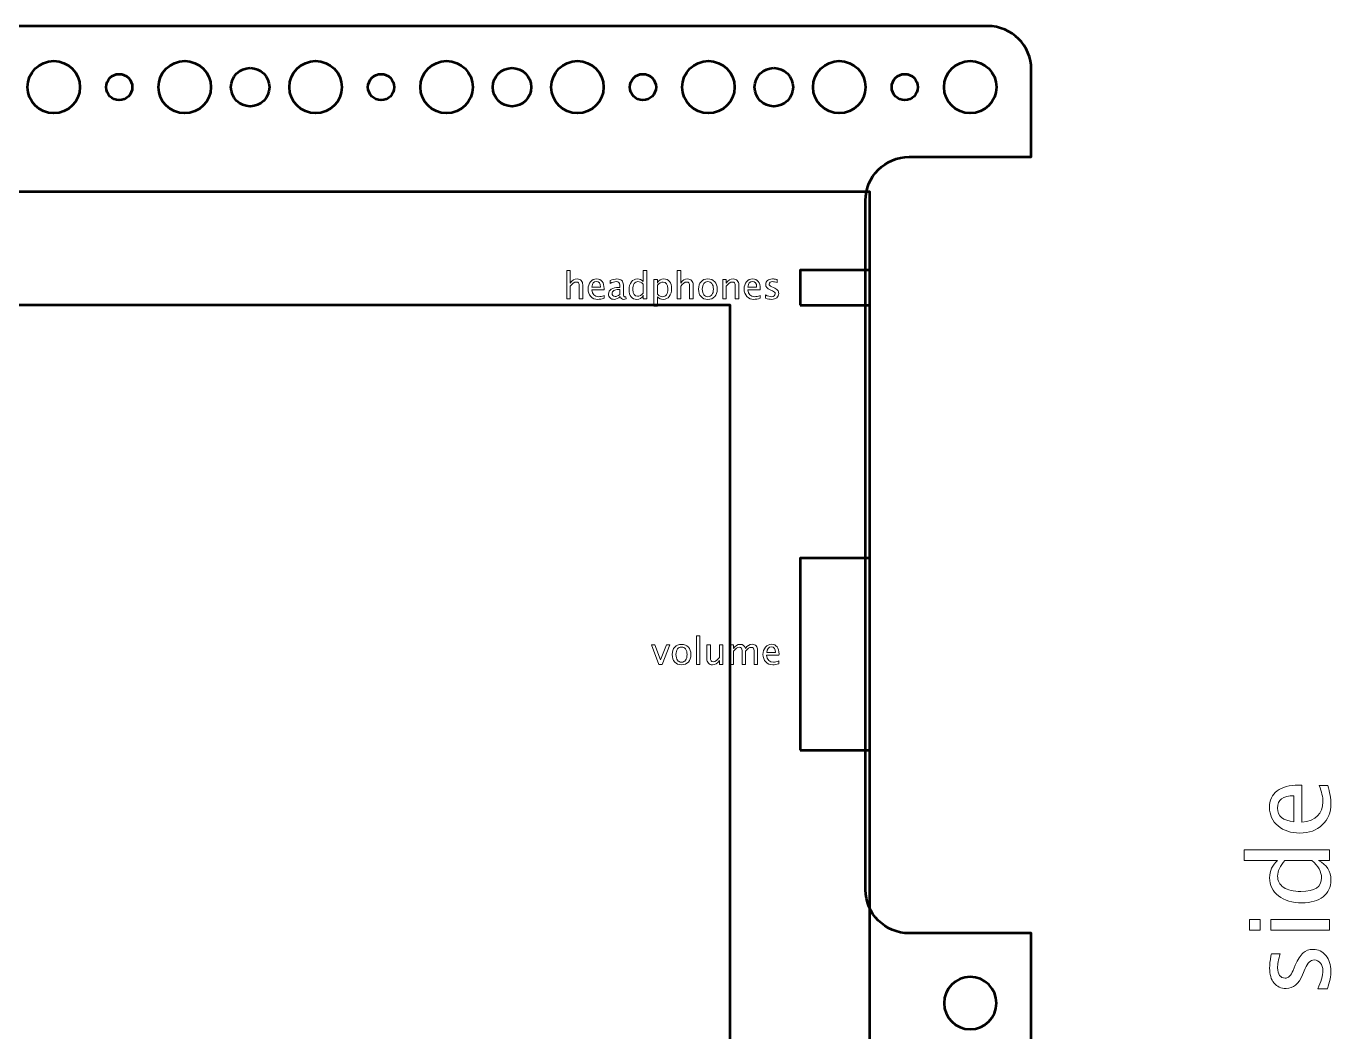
# Model space of a CAD drawing. Header units: centimetres. Extents: x -69 to 69, y -115 to 104.
# Drawn here: x 4.93 to 19.88, y -74.58 to -63.05 of the extents above; entities that cross this region are included whole.
import ezdxf

# ---------------------------------------------------------------- set-up
doc = ezdxf.new("R2010")
doc.units = ezdxf.units.CM
doc.header["$MEASUREMENT"] = 0
doc.layers.add('Layer 1', color=7, linetype='Continuous')

msp = doc.modelspace()

# ---------------------------------------------------------------- linework, layer by layer
at = {"layer": 'Layer 1', "color": 30, "lineweight": 53}
for points in [[(-14.6, -85.05), (14.6, -85.05), (14.6, -64.95), (-14.6, -64.95), (-14.6, -85.05)], [(13.8, -66.25), (14.6, -66.25), (14.6, -65.85), (13.8, -65.85), (13.8, -66.25)], [(13.8, -71.35), (14.6, -71.35), (14.6, -69.15), (13.8, -69.15), (13.8, -71.35)]]:
    msp.add_lwpolyline(points, close=True, dxfattribs=at)
at = {"layer": 'Layer 1', "lineweight": 53}
for centre, major_axis in [((5.25001, -63.75001), (0, 0.30001)), ((6.75001, -63.75001), (0, 0.30001)), ((7.5, -63.75), (0, 0.22)), ((8.25001, -63.75001), (0, 0.30001)), ((9.75001, -63.75001), (0, 0.30001)), ((10.5, -63.75), (0, 0.22)), ((11.25001, -63.75001), (0, 0.30001)), ((12.75001, -63.75001), (0, 0.30001)), ((13.5, -63.75), (0, 0.22)), ((14.25001, -63.75001), (0, 0.30001)), ((15.75001, -63.75001), (0, 0.30001)), ((6, -63.75), (0, 0.15)), ((9, -63.75), (0, 0.15)), ((12, -63.75), (0, 0.15)), ((15, -63.75), (0, 0.15))]:
    msp.add_ellipse(centre, major_axis=major_axis, ratio=1, dxfattribs=at)
for points, knots in [([(-16.45, -86.45), (-16.45, -86.45), (-16.45, -74.95), (-16.45, -74.95), (-16.45, -74.95), (-16.45, -74.95), (-15.05, -74.95), (-15.05, -74.95), (-15.05, -74.95), (-14.77386, -74.95), (-14.55, -74.72614), (-14.55, -74.45), (-14.55, -74.45), (-14.55, -74.45), (-14.55, -68.05), (-14.55, -68.05), (-14.55, -68.05), (-14.55, -67.77386), (-14.77386, -67.55), (-15.05, -67.55), (-15.05, -67.55), (-15.05, -67.55), (-16.45, -67.55), (-16.45, -67.55), (-16.45, -67.55), (-16.45, -67.55), (-16.45, -63.55), (-16.45, -63.55), (-16.45, -63.55), (-16.45, -63.27386), (-16.22614, -63.05), (-15.95, -63.05), (-15.95, -63.05), (-15.95, -63.05), (15.95, -63.05), (15.95, -63.05), (15.95, -63.05), (16.22614, -63.05), (16.45, -63.27386), (16.45, -63.55), (16.45, -63.55), (16.45, -63.55), (16.45, -64.55), (16.45, -64.55), (16.45, -64.55), (16.45, -64.55), (15.05, -64.55), (15.05, -64.55), (15.05, -64.55), (14.77386, -64.55), (14.55, -64.77386), (14.55, -65.05), (14.55, -65.05), (14.55, -65.05), (14.55, -72.95), (14.55, -72.95), (14.55, -72.95), (14.55, -73.22614), (14.77386, -73.45), (15.05, -73.45), (15.05, -73.45), (15.05, -73.45), (16.45, -73.45), (16.45, -73.45), (16.45, -73.45), (16.45, -73.45), (16.45, -76.55), (16.45, -76.55), (16.45, -76.55), (16.45, -76.55), (15.05, -76.55), (15.05, -76.55), (15.05, -76.55), (14.77386, -76.55), (14.55, -76.77386), (14.55, -77.05), (14.55, -77.05), (14.55, -77.05), (14.55, -80.45), (14.55, -80.45), (14.55, -80.45), (14.55, -80.72614), (14.77386, -80.95), (15.05, -80.95), (15.05, -80.95), (15.05, -80.95), (16.45, -80.95), (16.45, -80.95), (16.45, -80.95), (16.45, -80.95), (16.45, -86.45), (16.45, -86.45), (16.45, -86.45), (16.45, -86.72614), (16.22614, -86.95), (15.95, -86.95), (15.95, -86.95), (15.95, -86.95), (-15.95, -86.95), (-15.95, -86.95), (-15.95, -86.95), (-16.22614, -86.95), (-16.45, -86.72614), (-16.45, -86.45)], [0, 0, 0, 0, 0.03703704, 0.03703704, 0.03703704, 0.03703704, 0.07407407, 0.07407407, 0.07407407, 0.07407407, 0.11111111, 0.11111111, 0.11111111, 0.11111111, 0.14814815, 0.14814815, 0.14814815, 0.14814815, 0.18518519, 0.18518519, 0.18518519, 0.18518519, 0.22222222, 0.22222222, 0.22222222, 0.22222222, 0.25925926, 0.25925926, 0.25925926, 0.25925926, 0.2962963, 0.2962963, 0.2962963, 0.2962963, 0.33333333, 0.33333333, 0.33333333, 0.33333333, 0.37037037, 0.37037037, 0.37037037, 0.37037037, 0.40740741, 0.40740741, 0.40740741, 0.40740741, 0.44444444, 0.44444444, 0.44444444, 0.44444444, 0.48148148, 0.48148148, 0.48148148, 0.48148148, 0.51851852, 0.51851852, 0.51851852, 0.51851852, 0.55555556, 0.55555556, 0.55555556, 0.55555556, 0.59259259, 0.59259259, 0.59259259, 0.59259259, 0.62962963, 0.62962963, 0.62962963, 0.62962963, 0.66666667, 0.66666667, 0.66666667, 0.66666667, 0.7037037, 0.7037037, 0.7037037, 0.7037037, 0.74074074, 0.74074074, 0.74074074, 0.74074074, 0.77777778, 0.77777778, 0.77777778, 0.77777778, 0.81481481, 0.81481481, 0.81481481, 0.81481481, 0.85185185, 0.85185185, 0.85185185, 0.85185185, 0.88888889, 0.88888889, 0.88888889, 0.88888889, 0.92592593, 0.92592593, 0.92592593, 0.92592593, 1, 1, 1, 1]), ([(-13, -66.25), (-13, -66.25), (13, -66.25), (13, -66.25), (13, -66.25), (13, -66.25), (13, -83.75), (13, -83.75), (13, -83.75), (13, -83.75), (-13, -83.75), (-13, -83.75), (-13, -83.75), (-13, -83.75), (-13, -66.25), (-13, -66.25)], [0, 0, 0, 0, 0.2, 0.2, 0.2, 0.2, 0.4, 0.4, 0.4, 0.4, 0.6, 0.6, 0.6, 0.6, 1, 1, 1, 1]), ([(15.45, -74.25), (15.45, -74.08431), (15.58431, -73.95), (15.75, -73.95), (15.75, -73.95), (15.91569, -73.95), (16.05, -74.08431), (16.05, -74.25), (16.05, -74.25), (16.05, -74.41569), (15.91569, -74.55), (15.75, -74.55), (15.75, -74.55), (15.58431, -74.55), (15.45, -74.41569), (15.45, -74.25)], [0, 0, 0, 0, 0.2, 0.2, 0.2, 0.2, 0.4, 0.4, 0.4, 0.4, 0.6, 0.6, 0.6, 0.6, 1, 1, 1, 1])]:
    msp.add_open_spline(points, degree=3, knots=knots, dxfattribs=at)
at = {"layer": 'Layer 1', "color": 30, "lineweight": 9}
for points, knots in [([(11.12671, -66.17806), (11.12671, -66.17806), (11.12671, -65.85167), (11.12671, -65.85167), (11.12671, -65.85167), (11.12671, -65.85167), (11.16735, -65.85167), (11.16735, -65.85167), (11.16735, -65.85167), (11.16735, -65.85167), (11.16735, -65.9961), (11.16735, -65.9961), (11.16735, -65.9961), (11.18887, -65.9647), (11.21526, -65.94904), (11.24644, -65.94904), (11.24644, -65.94904), (11.26606, -65.94904), (11.28165, -65.95518), (11.29315, -65.96752), (11.29315, -65.96752), (11.30465, -65.9798), (11.31043, -65.99638), (11.31043, -66.01712), (11.31043, -66.01712), (11.31043, -66.01712), (11.31043, -66.17806), (11.31043, -66.17806), (11.31043, -66.17806), (11.31043, -66.17806), (11.2698, -66.17806), (11.2698, -66.17806), (11.2698, -66.17806), (11.2698, -66.17806), (11.2698, -66.03039), (11.2698, -66.03039), (11.2698, -66.03039), (11.2698, -66.01374), (11.26733, -66.00188), (11.26246, -65.99483), (11.26246, -65.99483), (11.25752, -65.9877), (11.2494, -65.98417), (11.23805, -65.98417), (11.23805, -65.98417), (11.21307, -65.98417), (11.1895, -66.00047), (11.16735, -66.03307), (11.16735, -66.03307), (11.16735, -66.03307), (11.16735, -66.17806), (11.16735, -66.17806), (11.16735, -66.17806), (11.16735, -66.17806), (11.12671, -66.17806), (11.12671, -66.17806)], [0, 0, 0, 0, 0.06666667, 0.06666667, 0.06666667, 0.06666667, 0.13333333, 0.13333333, 0.13333333, 0.13333333, 0.2, 0.2, 0.2, 0.2, 0.26666667, 0.26666667, 0.26666667, 0.26666667, 0.33333333, 0.33333333, 0.33333333, 0.33333333, 0.4, 0.4, 0.4, 0.4, 0.46666667, 0.46666667, 0.46666667, 0.46666667, 0.53333333, 0.53333333, 0.53333333, 0.53333333, 0.6, 0.6, 0.6, 0.6, 0.66666667, 0.66666667, 0.66666667, 0.66666667, 0.73333333, 0.73333333, 0.73333333, 0.73333333, 0.8, 0.8, 0.8, 0.8, 0.86666667, 0.86666667, 0.86666667, 0.86666667, 1, 1, 1, 1]), ([(12.00344, -66.17806), (12.00344, -66.17806), (12.00344, -66.13594), (12.00344, -66.13594), (12.00344, -66.13594), (11.98685, -66.16741), (11.96188, -66.18314), (11.92851, -66.18314), (11.92851, -66.18314), (11.90141, -66.18314), (11.88011, -66.17333), (11.86458, -66.15365), (11.86458, -66.15365), (11.84906, -66.13396), (11.8413, -66.10708), (11.8413, -66.073), (11.8413, -66.073), (11.8413, -66.03575), (11.85012, -66.00576), (11.86769, -65.98305), (11.86769, -65.98305), (11.88533, -65.9604), (11.90847, -65.94904), (11.93718, -65.94904), (11.93718, -65.94904), (11.96378, -65.94904), (11.98594, -65.9592), (12.00344, -65.97959), (12.00344, -65.97959), (12.00344, -65.97959), (12.00344, -65.85167), (12.00344, -65.85167), (12.00344, -65.85167), (12.00344, -65.85167), (12.04407, -65.85167), (12.04407, -65.85167), (12.04407, -65.85167), (12.04407, -65.85167), (12.04407, -66.17806), (12.04407, -66.17806), (12.04407, -66.17806), (12.04407, -66.17806), (12.00344, -66.17806), (12.00344, -66.17806)], [0, 0, 0, 0, 0.08333333, 0.08333333, 0.08333333, 0.08333333, 0.16666667, 0.16666667, 0.16666667, 0.16666667, 0.25, 0.25, 0.25, 0.25, 0.33333333, 0.33333333, 0.33333333, 0.33333333, 0.41666667, 0.41666667, 0.41666667, 0.41666667, 0.5, 0.5, 0.5, 0.5, 0.58333333, 0.58333333, 0.58333333, 0.58333333, 0.66666667, 0.66666667, 0.66666667, 0.66666667, 0.75, 0.75, 0.75, 0.75, 0.83333333, 0.83333333, 0.83333333, 0.83333333, 1, 1, 1, 1]), ([(12.39192, -66.17806), (12.39192, -66.17806), (12.39192, -65.85167), (12.39192, -65.85167), (12.39192, -65.85167), (12.39192, -65.85167), (12.43256, -65.85167), (12.43256, -65.85167), (12.43256, -65.85167), (12.43256, -65.85167), (12.43256, -65.9961), (12.43256, -65.9961), (12.43256, -65.9961), (12.45408, -65.9647), (12.48047, -65.94904), (12.51165, -65.94904), (12.51165, -65.94904), (12.53127, -65.94904), (12.54686, -65.95518), (12.55836, -65.96752), (12.55836, -65.96752), (12.56986, -65.9798), (12.57564, -65.99638), (12.57564, -66.01712), (12.57564, -66.01712), (12.57564, -66.01712), (12.57564, -66.17806), (12.57564, -66.17806), (12.57564, -66.17806), (12.57564, -66.17806), (12.53501, -66.17806), (12.53501, -66.17806), (12.53501, -66.17806), (12.53501, -66.17806), (12.53501, -66.03039), (12.53501, -66.03039), (12.53501, -66.03039), (12.53501, -66.01374), (12.53254, -66.00188), (12.52767, -65.99483), (12.52767, -65.99483), (12.52273, -65.9877), (12.51461, -65.98417), (12.50326, -65.98417), (12.50326, -65.98417), (12.47828, -65.98417), (12.45471, -66.00047), (12.43256, -66.03307), (12.43256, -66.03307), (12.43256, -66.03307), (12.43256, -66.17806), (12.43256, -66.17806), (12.43256, -66.17806), (12.43256, -66.17806), (12.39192, -66.17806), (12.39192, -66.17806)], [0, 0, 0, 0, 0.06666667, 0.06666667, 0.06666667, 0.06666667, 0.13333333, 0.13333333, 0.13333333, 0.13333333, 0.2, 0.2, 0.2, 0.2, 0.26666667, 0.26666667, 0.26666667, 0.26666667, 0.33333333, 0.33333333, 0.33333333, 0.33333333, 0.4, 0.4, 0.4, 0.4, 0.46666667, 0.46666667, 0.46666667, 0.46666667, 0.53333333, 0.53333333, 0.53333333, 0.53333333, 0.6, 0.6, 0.6, 0.6, 0.66666667, 0.66666667, 0.66666667, 0.66666667, 0.73333333, 0.73333333, 0.73333333, 0.73333333, 0.8, 0.8, 0.8, 0.8, 0.86666667, 0.86666667, 0.86666667, 0.86666667, 1, 1, 1, 1]), ([(11.55414, -66.17086), (11.52683, -66.17905), (11.50348, -66.18314), (11.484, -66.18314), (11.484, -66.18314), (11.45077, -66.18314), (11.42375, -66.17213), (11.40294, -66.15019), (11.40294, -66.15019), (11.38212, -66.12825), (11.37168, -66.09981), (11.37168, -66.06482), (11.37168, -66.06482), (11.37168, -66.03088), (11.38085, -66.00301), (11.39927, -65.98121), (11.39927, -65.98121), (11.41768, -65.95948), (11.44125, -65.94862), (11.46996, -65.94862), (11.46996, -65.94862), (11.49713, -65.94862), (11.51815, -65.95828), (11.53297, -65.97761), (11.53297, -65.97761), (11.54779, -65.99695), (11.55519, -66.02432), (11.55519, -66.05981), (11.55519, -66.05981), (11.55519, -66.05981), (11.55498, -66.07223), (11.55498, -66.07223), (11.55498, -66.07223), (11.55498, -66.07223), (11.41317, -66.07223), (11.41317, -66.07223), (11.41317, -66.07223), (11.41909, -66.12585), (11.44527, -66.15266), (11.49162, -66.15266), (11.49162, -66.15266), (11.50863, -66.15266), (11.52944, -66.14786), (11.55414, -66.13827), (11.55414, -66.13827), (11.55414, -66.13827), (11.55414, -66.17086), (11.55414, -66.17086)], [0, 0, 0, 0, 0.07692308, 0.07692308, 0.07692308, 0.07692308, 0.15384615, 0.15384615, 0.15384615, 0.15384615, 0.23076923, 0.23076923, 0.23076923, 0.23076923, 0.30769231, 0.30769231, 0.30769231, 0.30769231, 0.38461538, 0.38461538, 0.38461538, 0.38461538, 0.46153846, 0.46153846, 0.46153846, 0.46153846, 0.53846154, 0.53846154, 0.53846154, 0.53846154, 0.61538462, 0.61538462, 0.61538462, 0.61538462, 0.69230769, 0.69230769, 0.69230769, 0.69230769, 0.76923077, 0.76923077, 0.76923077, 0.76923077, 0.84615385, 0.84615385, 0.84615385, 0.84615385, 1, 1, 1, 1]), ([(11.41528, -66.04175), (11.41528, -66.04175), (11.51434, -66.04175), (11.51434, -66.04175), (11.51434, -66.04175), (11.51434, -65.99998), (11.49875, -65.97909), (11.46763, -65.97909), (11.46763, -65.97909), (11.43631, -65.97909), (11.41888, -65.99998), (11.41528, -66.04175)], [0, 0, 0, 0, 0.25, 0.25, 0.25, 0.25, 0.5, 0.5, 0.5, 0.5, 1, 1, 1, 1]), ([(11.74097, -66.14949), (11.71656, -66.17192), (11.69306, -66.18314), (11.67048, -66.18314), (11.67048, -66.18314), (11.65193, -66.18314), (11.63648, -66.17735), (11.62427, -66.16571), (11.62427, -66.16571), (11.61199, -66.15407), (11.60586, -66.1394), (11.60586, -66.12169), (11.60586, -66.12169), (11.60586, -66.0972), (11.61616, -66.07837), (11.63676, -66.06524), (11.63676, -66.06524), (11.65736, -66.05212), (11.68692, -66.04556), (11.72545, -66.04556), (11.72545, -66.04556), (11.72545, -66.04556), (11.73497, -66.04556), (11.73497, -66.04556), (11.73497, -66.04556), (11.73497, -66.04556), (11.73497, -66.01854), (11.73497, -66.01854), (11.73497, -66.01854), (11.73497, -65.9925), (11.72143, -65.97952), (11.69426, -65.97952), (11.69426, -65.97952), (11.67324, -65.97952), (11.65024, -65.98615), (11.62533, -65.99941), (11.62533, -65.99941), (11.62533, -65.99941), (11.62533, -65.96597), (11.62533, -65.96597), (11.62533, -65.96597), (11.65271, -65.95468), (11.67853, -65.94904), (11.70273, -65.94904), (11.70273, -65.94904), (11.72763, -65.94904), (11.74605, -65.95468), (11.75783, -65.96604), (11.75783, -65.96604), (11.76969, -65.9774), (11.77561, -65.9949), (11.77561, -66.01854), (11.77561, -66.01854), (11.77561, -66.01854), (11.77561, -66.11992), (11.77561, -66.11992), (11.77561, -66.11992), (11.77561, -66.14314), (11.78274, -66.15478), (11.79706, -66.15478), (11.79706, -66.15478), (11.79882, -66.15478), (11.80143, -66.15449), (11.80489, -66.15393), (11.80489, -66.15393), (11.80489, -66.15393), (11.80778, -66.17651), (11.80778, -66.17651), (11.80778, -66.17651), (11.79854, -66.18095), (11.78838, -66.18314), (11.77723, -66.18314), (11.77723, -66.18314), (11.75826, -66.18314), (11.74619, -66.17192), (11.74097, -66.14949)], [0, 0, 0, 0, 0.05, 0.05, 0.05, 0.05, 0.1, 0.1, 0.1, 0.1, 0.15, 0.15, 0.15, 0.15, 0.2, 0.2, 0.2, 0.2, 0.25, 0.25, 0.25, 0.25, 0.3, 0.3, 0.3, 0.3, 0.35, 0.35, 0.35, 0.35, 0.4, 0.4, 0.4, 0.4, 0.45, 0.45, 0.45, 0.45, 0.5, 0.5, 0.5, 0.5, 0.55, 0.55, 0.55, 0.55, 0.6, 0.6, 0.6, 0.6, 0.65, 0.65, 0.65, 0.65, 0.7, 0.7, 0.7, 0.7, 0.75, 0.75, 0.75, 0.75, 0.8, 0.8, 0.8, 0.8, 0.85, 0.85, 0.85, 0.85, 0.9, 0.9, 0.9, 0.9, 1, 1, 1, 1]), ([(11.73497, -66.12733), (11.73497, -66.12733), (11.73497, -66.06969), (11.73497, -66.06969), (11.73497, -66.06969), (11.73497, -66.06969), (11.72192, -66.06926), (11.72192, -66.06926), (11.72192, -66.06926), (11.69934, -66.06926), (11.68114, -66.07343), (11.66724, -66.08175), (11.66724, -66.08175), (11.65341, -66.09015), (11.6465, -66.10123), (11.6465, -66.11505), (11.6465, -66.11505), (11.6465, -66.12472), (11.64995, -66.1329), (11.6568, -66.13961), (11.6568, -66.13961), (11.66371, -66.14631), (11.67211, -66.1497), (11.68206, -66.1497), (11.68206, -66.1497), (11.69899, -66.1497), (11.71663, -66.14222), (11.73497, -66.12733)], [0, 0, 0, 0, 0.125, 0.125, 0.125, 0.125, 0.25, 0.25, 0.25, 0.25, 0.375, 0.375, 0.375, 0.375, 0.5, 0.5, 0.5, 0.5, 0.625, 0.625, 0.625, 0.625, 0.75, 0.75, 0.75, 0.75, 1, 1, 1, 1]), ([(12.00344, -66.00739), (11.98234, -65.98883), (11.96237, -65.97952), (11.94346, -65.97952), (11.94346, -65.97952), (11.92484, -65.97952), (11.91044, -65.98728), (11.90021, -66.00287), (11.90021, -66.00287), (11.88998, -66.01839), (11.8849, -66.04041), (11.8849, -66.06891), (11.8849, -66.06891), (11.8849, -66.12133), (11.90226, -66.14758), (11.93704, -66.14758), (11.93704, -66.14758), (11.95962, -66.14758), (11.98177, -66.13523), (12.00344, -66.11061), (12.00344, -66.11061), (12.00344, -66.11061), (12.00344, -66.00739), (12.00344, -66.00739)], [0, 0, 0, 0, 0.14285714, 0.14285714, 0.14285714, 0.14285714, 0.28571429, 0.28571429, 0.28571429, 0.28571429, 0.42857143, 0.42857143, 0.42857143, 0.42857143, 0.57142857, 0.57142857, 0.57142857, 0.57142857, 0.71428571, 0.71428571, 0.71428571, 0.71428571, 1, 1, 1, 1]), ([(12.1255, -66.25976), (12.1255, -66.25976), (12.1255, -65.9537), (12.1255, -65.9537), (12.1255, -65.9537), (12.1255, -65.9537), (12.16614, -65.9537), (12.16614, -65.9537), (12.16614, -65.9537), (12.16614, -65.9537), (12.16614, -65.9961), (12.16614, -65.9961), (12.16614, -65.9961), (12.18279, -65.9647), (12.20784, -65.94904), (12.24121, -65.94904), (12.24121, -65.94904), (12.26823, -65.94904), (12.28947, -65.95885), (12.30499, -65.97853), (12.30499, -65.97853), (12.32051, -65.99822), (12.32827, -66.0251), (12.32827, -66.05917), (12.32827, -66.05917), (12.32827, -66.09629), (12.31946, -66.12627), (12.30189, -66.14899), (12.30189, -66.14899), (12.28432, -66.17178), (12.26118, -66.18314), (12.23253, -66.18314), (12.23253, -66.18314), (12.20593, -66.18314), (12.18378, -66.17298), (12.16614, -66.15259), (12.16614, -66.15259), (12.16614, -66.15259), (12.16614, -66.25976), (12.16614, -66.25976), (12.16614, -66.25976), (12.16614, -66.25976), (12.1255, -66.25976), (12.1255, -66.25976)], [0, 0, 0, 0, 0.08333333, 0.08333333, 0.08333333, 0.08333333, 0.16666667, 0.16666667, 0.16666667, 0.16666667, 0.25, 0.25, 0.25, 0.25, 0.33333333, 0.33333333, 0.33333333, 0.33333333, 0.41666667, 0.41666667, 0.41666667, 0.41666667, 0.5, 0.5, 0.5, 0.5, 0.58333333, 0.58333333, 0.58333333, 0.58333333, 0.66666667, 0.66666667, 0.66666667, 0.66666667, 0.75, 0.75, 0.75, 0.75, 0.83333333, 0.83333333, 0.83333333, 0.83333333, 1, 1, 1, 1]), ([(12.16614, -66.12458), (12.18709, -66.14328), (12.20706, -66.15266), (12.22604, -66.15266), (12.22604, -66.15266), (12.24474, -66.15266), (12.2592, -66.14483), (12.26936, -66.12924), (12.26936, -66.12924), (12.27959, -66.11364), (12.28467, -66.0917), (12.28467, -66.06334), (12.28467, -66.06334), (12.28467, -66.01084), (12.26732, -65.9846), (12.2326, -65.9846), (12.2326, -65.9846), (12.20988, -65.9846), (12.18773, -65.99687), (12.16614, -66.0215), (12.16614, -66.0215), (12.16614, -66.0215), (12.16614, -66.12458), (12.16614, -66.12458)], [0, 0, 0, 0, 0.14285714, 0.14285714, 0.14285714, 0.14285714, 0.28571429, 0.28571429, 0.28571429, 0.28571429, 0.42857143, 0.42857143, 0.42857143, 0.42857143, 0.57142857, 0.57142857, 0.57142857, 0.57142857, 0.71428571, 0.71428571, 0.71428571, 0.71428571, 1, 1, 1, 1]), ([(12.74399, -66.18314), (12.71104, -66.18314), (12.68494, -66.17263), (12.66575, -66.1516), (12.66575, -66.1516), (12.64649, -66.13058), (12.63689, -66.102), (12.63689, -66.06595), (12.63689, -66.06595), (12.63689, -66.02997), (12.64649, -66.00146), (12.66575, -65.98051), (12.66575, -65.98051), (12.68494, -65.95955), (12.71104, -65.94904), (12.74399, -65.94904), (12.74399, -65.94904), (12.77694, -65.94904), (12.80305, -65.95955), (12.82224, -65.98051), (12.82224, -65.98051), (12.8415, -66.00146), (12.85109, -66.02997), (12.85109, -66.06595), (12.85109, -66.06595), (12.85109, -66.102), (12.8415, -66.13058), (12.82224, -66.1516), (12.82224, -66.1516), (12.80305, -66.17263), (12.77694, -66.18314), (12.74399, -66.18314)], [0, 0, 0, 0, 0.11111111, 0.11111111, 0.11111111, 0.11111111, 0.22222222, 0.22222222, 0.22222222, 0.22222222, 0.33333333, 0.33333333, 0.33333333, 0.33333333, 0.44444444, 0.44444444, 0.44444444, 0.44444444, 0.55555556, 0.55555556, 0.55555556, 0.55555556, 0.66666667, 0.66666667, 0.66666667, 0.66666667, 0.77777778, 0.77777778, 0.77777778, 0.77777778, 1, 1, 1, 1]), ([(12.74392, -66.15266), (12.76403, -66.15266), (12.77969, -66.14511), (12.79084, -66.12994), (12.79084, -66.12994), (12.80192, -66.11484), (12.80749, -66.09346), (12.80749, -66.06595), (12.80749, -66.06595), (12.80749, -66.0385), (12.80192, -66.01719), (12.79084, -66.0021), (12.79084, -66.0021), (12.77969, -65.98707), (12.76403, -65.97952), (12.74392, -65.97952), (12.74392, -65.97952), (12.72374, -65.97952), (12.70808, -65.98707), (12.69707, -66.0021), (12.69707, -66.0021), (12.686, -66.01719), (12.68049, -66.0385), (12.68049, -66.06595), (12.68049, -66.06595), (12.68049, -66.09346), (12.686, -66.11484), (12.69707, -66.12994), (12.69707, -66.12994), (12.70808, -66.14511), (12.72374, -66.15266), (12.74392, -66.15266)], [0, 0, 0, 0, 0.11111111, 0.11111111, 0.11111111, 0.11111111, 0.22222222, 0.22222222, 0.22222222, 0.22222222, 0.33333333, 0.33333333, 0.33333333, 0.33333333, 0.44444444, 0.44444444, 0.44444444, 0.44444444, 0.55555556, 0.55555556, 0.55555556, 0.55555556, 0.66666667, 0.66666667, 0.66666667, 0.66666667, 0.77777778, 0.77777778, 0.77777778, 0.77777778, 1, 1, 1, 1]), ([(12.91474, -66.17806), (12.91474, -66.17806), (12.91474, -65.9537), (12.91474, -65.9537), (12.91474, -65.9537), (12.91474, -65.9537), (12.95538, -65.9537), (12.95538, -65.9537), (12.95538, -65.9537), (12.95538, -65.9537), (12.95538, -65.9961), (12.95538, -65.9961), (12.95538, -65.9961), (12.9769, -65.9647), (13.00329, -65.94904), (13.03447, -65.94904), (13.03447, -65.94904), (13.05409, -65.94904), (13.06968, -65.95518), (13.08118, -65.96752), (13.08118, -65.96752), (13.09268, -65.9798), (13.09846, -65.99638), (13.09846, -66.01712), (13.09846, -66.01712), (13.09846, -66.01712), (13.09846, -66.17806), (13.09846, -66.17806), (13.09846, -66.17806), (13.09846, -66.17806), (13.05783, -66.17806), (13.05783, -66.17806), (13.05783, -66.17806), (13.05783, -66.17806), (13.05783, -66.03039), (13.05783, -66.03039), (13.05783, -66.03039), (13.05783, -66.01374), (13.05536, -66.00188), (13.05049, -65.99483), (13.05049, -65.99483), (13.04555, -65.9877), (13.03743, -65.98417), (13.02608, -65.98417), (13.02608, -65.98417), (13.0011, -65.98417), (12.97753, -66.00047), (12.95538, -66.03307), (12.95538, -66.03307), (12.95538, -66.03307), (12.95538, -66.17806), (12.95538, -66.17806), (12.95538, -66.17806), (12.95538, -66.17806), (12.91474, -66.17806), (12.91474, -66.17806)], [0, 0, 0, 0, 0.06666667, 0.06666667, 0.06666667, 0.06666667, 0.13333333, 0.13333333, 0.13333333, 0.13333333, 0.2, 0.2, 0.2, 0.2, 0.26666667, 0.26666667, 0.26666667, 0.26666667, 0.33333333, 0.33333333, 0.33333333, 0.33333333, 0.4, 0.4, 0.4, 0.4, 0.46666667, 0.46666667, 0.46666667, 0.46666667, 0.53333333, 0.53333333, 0.53333333, 0.53333333, 0.6, 0.6, 0.6, 0.6, 0.66666667, 0.66666667, 0.66666667, 0.66666667, 0.73333333, 0.73333333, 0.73333333, 0.73333333, 0.8, 0.8, 0.8, 0.8, 0.86666667, 0.86666667, 0.86666667, 0.86666667, 1, 1, 1, 1]), ([(13.34217, -66.17086), (13.31486, -66.17905), (13.29151, -66.18314), (13.27203, -66.18314), (13.27203, -66.18314), (13.2388, -66.18314), (13.21178, -66.17213), (13.19097, -66.15019), (13.19097, -66.15019), (13.17015, -66.12825), (13.15971, -66.09981), (13.15971, -66.06482), (13.15971, -66.06482), (13.15971, -66.03088), (13.16888, -66.00301), (13.1873, -65.98121), (13.1873, -65.98121), (13.20571, -65.95948), (13.22928, -65.94862), (13.25799, -65.94862), (13.25799, -65.94862), (13.28516, -65.94862), (13.30618, -65.95828), (13.321, -65.97761), (13.321, -65.97761), (13.33582, -65.99695), (13.34322, -66.02432), (13.34322, -66.05981), (13.34322, -66.05981), (13.34322, -66.05981), (13.34301, -66.07223), (13.34301, -66.07223), (13.34301, -66.07223), (13.34301, -66.07223), (13.2012, -66.07223), (13.2012, -66.07223), (13.2012, -66.07223), (13.20712, -66.12585), (13.2333, -66.15266), (13.27965, -66.15266), (13.27965, -66.15266), (13.29666, -66.15266), (13.31747, -66.14786), (13.34217, -66.13827), (13.34217, -66.13827), (13.34217, -66.13827), (13.34217, -66.17086), (13.34217, -66.17086)], [0, 0, 0, 0, 0.07692308, 0.07692308, 0.07692308, 0.07692308, 0.15384615, 0.15384615, 0.15384615, 0.15384615, 0.23076923, 0.23076923, 0.23076923, 0.23076923, 0.30769231, 0.30769231, 0.30769231, 0.30769231, 0.38461538, 0.38461538, 0.38461538, 0.38461538, 0.46153846, 0.46153846, 0.46153846, 0.46153846, 0.53846154, 0.53846154, 0.53846154, 0.53846154, 0.61538462, 0.61538462, 0.61538462, 0.61538462, 0.69230769, 0.69230769, 0.69230769, 0.69230769, 0.76923077, 0.76923077, 0.76923077, 0.76923077, 0.84615385, 0.84615385, 0.84615385, 0.84615385, 1, 1, 1, 1]), ([(13.20331, -66.04175), (13.20331, -66.04175), (13.30237, -66.04175), (13.30237, -66.04175), (13.30237, -66.04175), (13.30237, -65.99998), (13.28678, -65.97909), (13.25566, -65.97909), (13.25566, -65.97909), (13.22434, -65.97909), (13.20691, -65.99998), (13.20331, -66.04175)], [0, 0, 0, 0, 0.25, 0.25, 0.25, 0.25, 0.5, 0.5, 0.5, 0.5, 1, 1, 1, 1]), ([(13.40532, -66.17002), (13.40532, -66.17002), (13.40532, -66.13276), (13.40532, -66.13276), (13.40532, -66.13276), (13.43192, -66.14603), (13.45499, -66.15266), (13.47467, -66.15266), (13.47467, -66.15266), (13.48638, -66.15266), (13.49612, -66.14949), (13.50381, -66.14314), (13.50381, -66.14314), (13.5115, -66.13686), (13.51538, -66.12895), (13.51538, -66.11943), (13.51538, -66.11943), (13.51538, -66.10553), (13.50459, -66.09403), (13.483, -66.08493), (13.483, -66.08493), (13.483, -66.08493), (13.45922, -66.07484), (13.45922, -66.07484), (13.45922, -66.07484), (13.42415, -66.0603), (13.40659, -66.03928), (13.40659, -66.01197), (13.40659, -66.01197), (13.40659, -65.99243), (13.4135, -65.97705), (13.42733, -65.96583), (13.42733, -65.96583), (13.44116, -65.95461), (13.46014, -65.94904), (13.4842, -65.94904), (13.4842, -65.94904), (13.49669, -65.94904), (13.51221, -65.95073), (13.53062, -65.95419), (13.53062, -65.95419), (13.53062, -65.95419), (13.53909, -65.95581), (13.53909, -65.95581), (13.53909, -65.95581), (13.53909, -65.95581), (13.53909, -65.98968), (13.53909, -65.98968), (13.53909, -65.98968), (13.51644, -65.9829), (13.49838, -65.97952), (13.4849, -65.97952), (13.4849, -65.97952), (13.47305, -65.97952), (13.46367, -65.98213), (13.45654, -65.98728), (13.45654, -65.98728), (13.44948, -65.99243), (13.44596, -65.99934), (13.44596, -66.00802), (13.44596, -66.00802), (13.44596, -66.02023), (13.45583, -66.0306), (13.47566, -66.039), (13.47566, -66.039), (13.47566, -66.039), (13.4952, -66.04725), (13.4952, -66.04725), (13.4952, -66.04725), (13.51736, -66.05656), (13.53302, -66.06644), (13.54219, -66.07681), (13.54219, -66.07681), (13.55144, -66.08719), (13.55602, -66.10017), (13.55602, -66.11569), (13.55602, -66.11569), (13.55602, -66.13537), (13.54826, -66.15153), (13.53267, -66.16416), (13.53267, -66.16416), (13.51715, -66.17679), (13.49725, -66.18314), (13.47305, -66.18314), (13.47305, -66.18314), (13.45442, -66.18314), (13.43192, -66.17877), (13.40532, -66.17002)], [0, 0, 0, 0, 0.04347826, 0.04347826, 0.04347826, 0.04347826, 0.08695652, 0.08695652, 0.08695652, 0.08695652, 0.13043478, 0.13043478, 0.13043478, 0.13043478, 0.17391304, 0.17391304, 0.17391304, 0.17391304, 0.2173913, 0.2173913, 0.2173913, 0.2173913, 0.26086957, 0.26086957, 0.26086957, 0.26086957, 0.30434783, 0.30434783, 0.30434783, 0.30434783, 0.34782609, 0.34782609, 0.34782609, 0.34782609, 0.39130435, 0.39130435, 0.39130435, 0.39130435, 0.43478261, 0.43478261, 0.43478261, 0.43478261, 0.47826087, 0.47826087, 0.47826087, 0.47826087, 0.52173913, 0.52173913, 0.52173913, 0.52173913, 0.56521739, 0.56521739, 0.56521739, 0.56521739, 0.60869565, 0.60869565, 0.60869565, 0.60869565, 0.65217391, 0.65217391, 0.65217391, 0.65217391, 0.69565217, 0.69565217, 0.69565217, 0.69565217, 0.73913043, 0.73913043, 0.73913043, 0.73913043, 0.7826087, 0.7826087, 0.7826087, 0.7826087, 0.82608696, 0.82608696, 0.82608696, 0.82608696, 0.86956522, 0.86956522, 0.86956522, 0.86956522, 0.91304348, 0.91304348, 0.91304348, 0.91304348, 1, 1, 1, 1]), ([(12.61298, -70.36684), (12.61298, -70.36684), (12.61298, -70.04045), (12.61298, -70.04045), (12.61298, -70.04045), (12.61298, -70.04045), (12.65362, -70.04045), (12.65362, -70.04045), (12.65362, -70.04045), (12.65362, -70.04045), (12.65362, -70.36684), (12.65362, -70.36684), (12.65362, -70.36684), (12.65362, -70.36684), (12.61298, -70.36684), (12.61298, -70.36684)], [0, 0, 0, 0, 0.2, 0.2, 0.2, 0.2, 0.4, 0.4, 0.4, 0.4, 0.6, 0.6, 0.6, 0.6, 1, 1, 1, 1]), ([(12.18055, -70.36684), (12.18055, -70.36684), (12.09701, -70.14248), (12.09701, -70.14248), (12.09701, -70.14248), (12.09701, -70.14248), (12.13765, -70.14248), (12.13765, -70.14248), (12.13765, -70.14248), (12.13765, -70.14248), (12.20277, -70.31682), (12.20277, -70.31682), (12.20277, -70.31682), (12.20277, -70.31682), (12.2717, -70.14248), (12.2717, -70.14248), (12.2717, -70.14248), (12.2717, -70.14248), (12.30994, -70.14248), (12.30994, -70.14248), (12.30994, -70.14248), (12.30994, -70.14248), (12.22126, -70.36684), (12.22126, -70.36684), (12.22126, -70.36684), (12.22126, -70.36684), (12.18055, -70.36684), (12.18055, -70.36684)], [0, 0, 0, 0, 0.125, 0.125, 0.125, 0.125, 0.25, 0.25, 0.25, 0.25, 0.375, 0.375, 0.375, 0.375, 0.5, 0.5, 0.5, 0.5, 0.625, 0.625, 0.625, 0.625, 0.75, 0.75, 0.75, 0.75, 1, 1, 1, 1]), ([(12.44223, -70.37192), (12.40928, -70.37192), (12.38318, -70.36141), (12.36399, -70.34038), (12.36399, -70.34038), (12.34473, -70.31936), (12.33513, -70.29078), (12.33513, -70.25473), (12.33513, -70.25473), (12.33513, -70.21875), (12.34473, -70.19024), (12.36399, -70.16929), (12.36399, -70.16929), (12.38318, -70.14833), (12.40928, -70.13782), (12.44223, -70.13782), (12.44223, -70.13782), (12.47518, -70.13782), (12.50129, -70.14833), (12.52048, -70.16929), (12.52048, -70.16929), (12.53974, -70.19024), (12.54933, -70.21875), (12.54933, -70.25473), (12.54933, -70.25473), (12.54933, -70.29078), (12.53974, -70.31936), (12.52048, -70.34038), (12.52048, -70.34038), (12.50129, -70.36141), (12.47518, -70.37192), (12.44223, -70.37192)], [0, 0, 0, 0, 0.11111111, 0.11111111, 0.11111111, 0.11111111, 0.22222222, 0.22222222, 0.22222222, 0.22222222, 0.33333333, 0.33333333, 0.33333333, 0.33333333, 0.44444444, 0.44444444, 0.44444444, 0.44444444, 0.55555556, 0.55555556, 0.55555556, 0.55555556, 0.66666667, 0.66666667, 0.66666667, 0.66666667, 0.77777778, 0.77777778, 0.77777778, 0.77777778, 1, 1, 1, 1]), ([(12.44216, -70.34144), (12.46227, -70.34144), (12.47793, -70.33389), (12.48908, -70.31872), (12.48908, -70.31872), (12.50016, -70.30362), (12.50573, -70.28224), (12.50573, -70.25473), (12.50573, -70.25473), (12.50573, -70.22728), (12.50016, -70.20597), (12.48908, -70.19088), (12.48908, -70.19088), (12.47793, -70.17585), (12.46227, -70.1683), (12.44216, -70.1683), (12.44216, -70.1683), (12.42198, -70.1683), (12.40632, -70.17585), (12.39531, -70.19088), (12.39531, -70.19088), (12.38424, -70.20597), (12.37873, -70.22728), (12.37873, -70.25473), (12.37873, -70.25473), (12.37873, -70.28224), (12.38424, -70.30362), (12.39531, -70.31872), (12.39531, -70.31872), (12.40632, -70.33389), (12.42198, -70.34144), (12.44216, -70.34144)], [0, 0, 0, 0, 0.11111111, 0.11111111, 0.11111111, 0.11111111, 0.22222222, 0.22222222, 0.22222222, 0.22222222, 0.33333333, 0.33333333, 0.33333333, 0.33333333, 0.44444444, 0.44444444, 0.44444444, 0.44444444, 0.55555556, 0.55555556, 0.55555556, 0.55555556, 0.66666667, 0.66666667, 0.66666667, 0.66666667, 0.77777778, 0.77777778, 0.77777778, 0.77777778, 1, 1, 1, 1]), ([(12.87587, -70.36684), (12.87587, -70.36684), (12.87587, -70.32465), (12.87587, -70.32465), (12.87587, -70.32465), (12.8542, -70.35619), (12.82789, -70.37192), (12.79698, -70.37192), (12.79698, -70.37192), (12.77737, -70.37192), (12.76178, -70.36578), (12.75021, -70.35343), (12.75021, -70.35343), (12.73857, -70.34109), (12.73278, -70.32451), (12.73278, -70.30355), (12.73278, -70.30355), (12.73278, -70.30355), (12.73278, -70.14248), (12.73278, -70.14248), (12.73278, -70.14248), (12.73278, -70.14248), (12.77342, -70.14248), (12.77342, -70.14248), (12.77342, -70.14248), (12.77342, -70.14248), (12.77342, -70.29029), (12.77342, -70.29029), (12.77342, -70.29029), (12.77342, -70.30715), (12.77589, -70.31907), (12.78076, -70.32613), (12.78076, -70.32613), (12.7857, -70.33326), (12.79388, -70.33678), (12.80538, -70.33678), (12.80538, -70.33678), (12.83022, -70.33678), (12.85378, -70.32049), (12.87587, -70.28782), (12.87587, -70.28782), (12.87587, -70.28782), (12.87587, -70.14248), (12.87587, -70.14248), (12.87587, -70.14248), (12.87587, -70.14248), (12.9165, -70.14248), (12.9165, -70.14248), (12.9165, -70.14248), (12.9165, -70.14248), (12.9165, -70.36684), (12.9165, -70.36684), (12.9165, -70.36684), (12.9165, -70.36684), (12.87587, -70.36684), (12.87587, -70.36684)], [0, 0, 0, 0, 0.06666667, 0.06666667, 0.06666667, 0.06666667, 0.13333333, 0.13333333, 0.13333333, 0.13333333, 0.2, 0.2, 0.2, 0.2, 0.26666667, 0.26666667, 0.26666667, 0.26666667, 0.33333333, 0.33333333, 0.33333333, 0.33333333, 0.4, 0.4, 0.4, 0.4, 0.46666667, 0.46666667, 0.46666667, 0.46666667, 0.53333333, 0.53333333, 0.53333333, 0.53333333, 0.6, 0.6, 0.6, 0.6, 0.66666667, 0.66666667, 0.66666667, 0.66666667, 0.73333333, 0.73333333, 0.73333333, 0.73333333, 0.8, 0.8, 0.8, 0.8, 0.86666667, 0.86666667, 0.86666667, 0.86666667, 1, 1, 1, 1]), ([(12.99807, -70.36684), (12.99807, -70.36684), (12.99807, -70.14248), (12.99807, -70.14248), (12.99807, -70.14248), (12.99807, -70.14248), (13.03871, -70.14248), (13.03871, -70.14248), (13.03871, -70.14248), (13.03871, -70.14248), (13.03871, -70.18488), (13.03871, -70.18488), (13.03871, -70.18488), (13.05854, -70.15348), (13.08394, -70.13782), (13.11505, -70.13782), (13.11505, -70.13782), (13.14504, -70.13782), (13.16543, -70.15348), (13.17629, -70.18488), (13.17629, -70.18488), (13.19555, -70.1532), (13.22067, -70.1374), (13.2515, -70.1374), (13.2515, -70.1374), (13.27119, -70.1374), (13.2865, -70.14318), (13.29743, -70.15482), (13.29743, -70.15482), (13.30837, -70.16646), (13.31387, -70.18276), (13.31387, -70.20372), (13.31387, -70.20372), (13.31387, -70.20372), (13.31387, -70.36684), (13.31387, -70.36684), (13.31387, -70.36684), (13.31387, -70.36684), (13.27323, -70.36684), (13.27323, -70.36684), (13.27323, -70.36684), (13.27323, -70.36684), (13.27323, -70.21042), (13.27323, -70.21042), (13.27323, -70.21042), (13.27323, -70.18488), (13.26307, -70.17211), (13.24275, -70.17211), (13.24275, -70.17211), (13.22166, -70.17211), (13.1995, -70.187), (13.17629, -70.21684), (13.17629, -70.21684), (13.17629, -70.21684), (13.17629, -70.36684), (13.17629, -70.36684), (13.17629, -70.36684), (13.17629, -70.36684), (13.13565, -70.36684), (13.13565, -70.36684), (13.13565, -70.36684), (13.13565, -70.36684), (13.13565, -70.21028), (13.13565, -70.21028), (13.13565, -70.21028), (13.13565, -70.18453), (13.12535, -70.17168), (13.10468, -70.17168), (13.10468, -70.17168), (13.08415, -70.17168), (13.06213, -70.18664), (13.03871, -70.21663), (13.03871, -70.21663), (13.03871, -70.21663), (13.03871, -70.36684), (13.03871, -70.36684), (13.03871, -70.36684), (13.03871, -70.36684), (12.99807, -70.36684), (12.99807, -70.36684)], [0, 0, 0, 0, 0.04761905, 0.04761905, 0.04761905, 0.04761905, 0.0952381, 0.0952381, 0.0952381, 0.0952381, 0.14285714, 0.14285714, 0.14285714, 0.14285714, 0.19047619, 0.19047619, 0.19047619, 0.19047619, 0.23809524, 0.23809524, 0.23809524, 0.23809524, 0.28571429, 0.28571429, 0.28571429, 0.28571429, 0.33333333, 0.33333333, 0.33333333, 0.33333333, 0.38095238, 0.38095238, 0.38095238, 0.38095238, 0.42857143, 0.42857143, 0.42857143, 0.42857143, 0.47619048, 0.47619048, 0.47619048, 0.47619048, 0.52380952, 0.52380952, 0.52380952, 0.52380952, 0.57142857, 0.57142857, 0.57142857, 0.57142857, 0.61904762, 0.61904762, 0.61904762, 0.61904762, 0.66666667, 0.66666667, 0.66666667, 0.66666667, 0.71428571, 0.71428571, 0.71428571, 0.71428571, 0.76190476, 0.76190476, 0.76190476, 0.76190476, 0.80952381, 0.80952381, 0.80952381, 0.80952381, 0.85714286, 0.85714286, 0.85714286, 0.85714286, 0.9047619, 0.9047619, 0.9047619, 0.9047619, 1, 1, 1, 1]), ([(13.558, -70.35964), (13.53069, -70.36783), (13.50734, -70.37192), (13.48786, -70.37192), (13.48786, -70.37192), (13.45463, -70.37192), (13.42761, -70.36091), (13.4068, -70.33897), (13.4068, -70.33897), (13.38598, -70.31703), (13.37554, -70.28859), (13.37554, -70.2536), (13.37554, -70.2536), (13.37554, -70.21966), (13.38471, -70.19179), (13.40313, -70.16999), (13.40313, -70.16999), (13.42154, -70.14826), (13.44511, -70.1374), (13.47382, -70.1374), (13.47382, -70.1374), (13.50099, -70.1374), (13.52201, -70.14706), (13.53683, -70.16639), (13.53683, -70.16639), (13.55165, -70.18573), (13.55905, -70.2131), (13.55905, -70.24859), (13.55905, -70.24859), (13.55905, -70.24859), (13.55884, -70.26101), (13.55884, -70.26101), (13.55884, -70.26101), (13.55884, -70.26101), (13.41703, -70.26101), (13.41703, -70.26101), (13.41703, -70.26101), (13.42295, -70.31463), (13.44913, -70.34144), (13.49548, -70.34144), (13.49548, -70.34144), (13.51249, -70.34144), (13.5333, -70.33664), (13.558, -70.32705), (13.558, -70.32705), (13.558, -70.32705), (13.558, -70.35964), (13.558, -70.35964)], [0, 0, 0, 0, 0.07692308, 0.07692308, 0.07692308, 0.07692308, 0.15384615, 0.15384615, 0.15384615, 0.15384615, 0.23076923, 0.23076923, 0.23076923, 0.23076923, 0.30769231, 0.30769231, 0.30769231, 0.30769231, 0.38461538, 0.38461538, 0.38461538, 0.38461538, 0.46153846, 0.46153846, 0.46153846, 0.46153846, 0.53846154, 0.53846154, 0.53846154, 0.53846154, 0.61538462, 0.61538462, 0.61538462, 0.61538462, 0.69230769, 0.69230769, 0.69230769, 0.69230769, 0.76923077, 0.76923077, 0.76923077, 0.76923077, 0.84615385, 0.84615385, 0.84615385, 0.84615385, 1, 1, 1, 1]), ([(13.41914, -70.23053), (13.41914, -70.23053), (13.5182, -70.23053), (13.5182, -70.23053), (13.5182, -70.23053), (13.5182, -70.18876), (13.50261, -70.16787), (13.47149, -70.16787), (13.47149, -70.16787), (13.44017, -70.16787), (13.42274, -70.18876), (13.41914, -70.23053)], [0, 0, 0, 0, 0.25, 0.25, 0.25, 0.25, 0.5, 0.5, 0.5, 0.5, 1, 1, 1, 1])]:
    msp.add_open_spline(points, degree=3, knots=knots, dxfattribs=at)
at = {"layer": 'Layer 1', "color": 5, "lineweight": 9}
for points, knots in [([(19.84544, -71.75421), (19.86999, -71.83612), (19.88227, -71.90619), (19.88227, -71.96461), (19.88227, -71.96461), (19.88227, -72.0643), (19.84925, -72.14537), (19.78342, -72.20781), (19.78342, -72.20781), (19.71759, -72.27025), (19.63229, -72.30158), (19.5273, -72.30158), (19.5273, -72.30158), (19.42549, -72.30158), (19.34188, -72.27406), (19.27648, -72.21882), (19.27648, -72.21882), (19.21129, -72.16357), (19.17869, -72.09288), (19.17869, -72.00673), (19.17869, -72.00673), (19.17869, -71.92524), (19.20769, -71.86216), (19.26568, -71.81771), (19.26568, -71.81771), (19.32368, -71.77326), (19.40581, -71.75103), (19.51228, -71.75103), (19.51228, -71.75103), (19.51228, -71.75103), (19.54953, -71.75167), (19.54953, -71.75167), (19.54953, -71.75167), (19.54953, -71.75167), (19.54953, -72.17712), (19.54953, -72.17712), (19.54953, -72.17712), (19.7104, -72.15934), (19.79083, -72.08081), (19.79083, -71.94175), (19.79083, -71.94175), (19.79083, -71.89073), (19.77644, -71.82829), (19.74765, -71.75421), (19.74765, -71.75421), (19.74765, -71.75421), (19.84544, -71.75421), (19.84544, -71.75421)], [0, 0, 0, 0, 0.07692308, 0.07692308, 0.07692308, 0.07692308, 0.15384615, 0.15384615, 0.15384615, 0.15384615, 0.23076923, 0.23076923, 0.23076923, 0.23076923, 0.30769231, 0.30769231, 0.30769231, 0.30769231, 0.38461538, 0.38461538, 0.38461538, 0.38461538, 0.46153846, 0.46153846, 0.46153846, 0.46153846, 0.53846154, 0.53846154, 0.53846154, 0.53846154, 0.61538462, 0.61538462, 0.61538462, 0.61538462, 0.69230769, 0.69230769, 0.69230769, 0.69230769, 0.76923077, 0.76923077, 0.76923077, 0.76923077, 0.84615385, 0.84615385, 0.84615385, 0.84615385, 1, 1, 1, 1]), ([(19.45809, -72.17077), (19.45809, -72.17077), (19.45809, -71.87359), (19.45809, -71.87359), (19.45809, -71.87359), (19.33278, -71.87359), (19.27013, -71.92037), (19.27013, -72.01371), (19.27013, -72.01371), (19.27013, -72.10769), (19.33278, -72.15997), (19.45809, -72.17077)], [0, 0, 0, 0, 0.25, 0.25, 0.25, 0.25, 0.5, 0.5, 0.5, 0.5, 1, 1, 1, 1]), ([(19.86703, -72.61442), (19.86703, -72.61442), (19.74066, -72.61442), (19.74066, -72.61442), (19.74066, -72.61442), (19.83507, -72.66416), (19.88227, -72.73909), (19.88227, -72.83921), (19.88227, -72.83921), (19.88227, -72.92049), (19.85285, -72.98441), (19.79379, -73.03098), (19.79379, -73.03098), (19.73474, -73.07755), (19.65409, -73.10083), (19.55186, -73.10083), (19.55186, -73.10083), (19.4401, -73.10083), (19.35014, -73.07437), (19.28198, -73.02167), (19.28198, -73.02167), (19.21404, -72.96875), (19.17996, -72.89932), (19.17996, -72.81317), (19.17996, -72.81317), (19.17996, -72.73338), (19.21044, -72.66691), (19.27161, -72.61442), (19.27161, -72.61442), (19.27161, -72.61442), (18.88786, -72.61442), (18.88786, -72.61442), (18.88786, -72.61442), (18.88786, -72.61442), (18.88786, -72.4925), (18.88786, -72.4925), (18.88786, -72.4925), (18.88786, -72.4925), (19.86703, -72.4925), (19.86703, -72.4925), (19.86703, -72.4925), (19.86703, -72.4925), (19.86703, -72.61442), (19.86703, -72.61442)], [0, 0, 0, 0, 0.08333333, 0.08333333, 0.08333333, 0.08333333, 0.16666667, 0.16666667, 0.16666667, 0.16666667, 0.25, 0.25, 0.25, 0.25, 0.33333333, 0.33333333, 0.33333333, 0.33333333, 0.41666667, 0.41666667, 0.41666667, 0.41666667, 0.5, 0.5, 0.5, 0.5, 0.58333333, 0.58333333, 0.58333333, 0.58333333, 0.66666667, 0.66666667, 0.66666667, 0.66666667, 0.75, 0.75, 0.75, 0.75, 0.83333333, 0.83333333, 0.83333333, 0.83333333, 1, 1, 1, 1]), ([(19.35501, -72.61442), (19.29934, -72.67771), (19.2714, -72.73761), (19.2714, -72.79434), (19.2714, -72.79434), (19.2714, -72.85022), (19.29468, -72.8934), (19.34146, -72.92409), (19.34146, -72.92409), (19.38803, -72.95478), (19.45407, -72.97002), (19.53958, -72.97002), (19.53958, -72.97002), (19.69685, -72.97002), (19.77559, -72.91795), (19.77559, -72.8136), (19.77559, -72.8136), (19.77559, -72.74586), (19.73855, -72.6794), (19.66468, -72.61442), (19.66468, -72.61442), (19.66468, -72.61442), (19.35501, -72.61442), (19.35501, -72.61442)], [0, 0, 0, 0, 0.14285714, 0.14285714, 0.14285714, 0.14285714, 0.28571429, 0.28571429, 0.28571429, 0.28571429, 0.42857143, 0.42857143, 0.42857143, 0.42857143, 0.57142857, 0.57142857, 0.57142857, 0.57142857, 0.71428571, 0.71428571, 0.71428571, 0.71428571, 1, 1, 1, 1]), ([(19.07074, -73.41452), (19.07074, -73.41452), (18.94882, -73.41452), (18.94882, -73.41452), (18.94882, -73.41452), (18.94882, -73.41452), (18.94882, -73.2926), (18.94882, -73.2926), (18.94882, -73.2926), (18.94882, -73.2926), (19.07074, -73.2926), (19.07074, -73.2926), (19.07074, -73.2926), (19.07074, -73.2926), (19.07074, -73.41452), (19.07074, -73.41452)], [0, 0, 0, 0, 0.2, 0.2, 0.2, 0.2, 0.4, 0.4, 0.4, 0.4, 0.6, 0.6, 0.6, 0.6, 1, 1, 1, 1]), ([(19.86703, -73.41452), (19.86703, -73.41452), (19.19393, -73.41452), (19.19393, -73.41452), (19.19393, -73.41452), (19.19393, -73.41452), (19.19393, -73.2926), (19.19393, -73.2926), (19.19393, -73.2926), (19.19393, -73.2926), (19.86703, -73.2926), (19.86703, -73.2926), (19.86703, -73.2926), (19.86703, -73.2926), (19.86703, -73.41452), (19.86703, -73.41452)], [0, 0, 0, 0, 0.2, 0.2, 0.2, 0.2, 0.4, 0.4, 0.4, 0.4, 0.6, 0.6, 0.6, 0.6, 1, 1, 1, 1]), ([(19.8429, -74.08614), (19.8429, -74.08614), (19.73114, -74.08614), (19.73114, -74.08614), (19.73114, -74.08614), (19.77093, -74.00634), (19.79083, -73.93713), (19.79083, -73.87807), (19.79083, -73.87807), (19.79083, -73.84293), (19.7813, -73.81372), (19.76225, -73.79065), (19.76225, -73.79065), (19.74342, -73.76758), (19.71971, -73.75594), (19.69113, -73.75594), (19.69113, -73.75594), (19.64944, -73.75594), (19.61493, -73.78832), (19.58763, -73.85309), (19.58763, -73.85309), (19.58763, -73.85309), (19.55736, -73.92443), (19.55736, -73.92443), (19.55736, -73.92443), (19.51376, -74.02962), (19.45068, -74.08233), (19.36877, -74.08233), (19.36877, -74.08233), (19.31013, -74.08233), (19.26399, -74.06159), (19.23034, -74.0201), (19.23034, -74.0201), (19.19668, -73.97861), (19.17996, -73.92167), (19.17996, -73.8495), (19.17996, -73.8495), (19.17996, -73.81203), (19.18504, -73.76546), (19.19541, -73.71022), (19.19541, -73.71022), (19.19541, -73.71022), (19.20028, -73.68482), (19.20028, -73.68482), (19.20028, -73.68482), (19.20028, -73.68482), (19.30188, -73.68482), (19.30188, -73.68482), (19.30188, -73.68482), (19.28156, -73.75276), (19.2714, -73.80695), (19.2714, -73.84738), (19.2714, -73.84738), (19.2714, -73.88294), (19.27923, -73.91109), (19.29468, -73.93247), (19.29468, -73.93247), (19.31013, -73.95364), (19.33088, -73.96422), (19.35691, -73.96422), (19.35691, -73.96422), (19.39353, -73.96422), (19.42465, -73.93459), (19.44983, -73.87511), (19.44983, -73.87511), (19.44983, -73.87511), (19.4746, -73.81648), (19.4746, -73.81648), (19.4746, -73.81648), (19.50254, -73.75001), (19.53217, -73.70302), (19.56329, -73.67551), (19.56329, -73.67551), (19.5944, -73.64778), (19.63335, -73.63402), (19.67992, -73.63402), (19.67992, -73.63402), (19.73897, -73.63402), (19.78744, -73.6573), (19.82533, -73.70408), (19.82533, -73.70408), (19.86322, -73.75065), (19.88227, -73.81034), (19.88227, -73.88294), (19.88227, -73.88294), (19.88227, -73.93882), (19.86915, -74.00634), (19.8429, -74.08614)], [0, 0, 0, 0, 0.04347826, 0.04347826, 0.04347826, 0.04347826, 0.08695652, 0.08695652, 0.08695652, 0.08695652, 0.13043478, 0.13043478, 0.13043478, 0.13043478, 0.17391304, 0.17391304, 0.17391304, 0.17391304, 0.2173913, 0.2173913, 0.2173913, 0.2173913, 0.26086957, 0.26086957, 0.26086957, 0.26086957, 0.30434783, 0.30434783, 0.30434783, 0.30434783, 0.34782609, 0.34782609, 0.34782609, 0.34782609, 0.39130435, 0.39130435, 0.39130435, 0.39130435, 0.43478261, 0.43478261, 0.43478261, 0.43478261, 0.47826087, 0.47826087, 0.47826087, 0.47826087, 0.52173913, 0.52173913, 0.52173913, 0.52173913, 0.56521739, 0.56521739, 0.56521739, 0.56521739, 0.60869565, 0.60869565, 0.60869565, 0.60869565, 0.65217391, 0.65217391, 0.65217391, 0.65217391, 0.69565217, 0.69565217, 0.69565217, 0.69565217, 0.73913043, 0.73913043, 0.73913043, 0.73913043, 0.7826087, 0.7826087, 0.7826087, 0.7826087, 0.82608696, 0.82608696, 0.82608696, 0.82608696, 0.86956522, 0.86956522, 0.86956522, 0.86956522, 0.91304348, 0.91304348, 0.91304348, 0.91304348, 1, 1, 1, 1])]:
    msp.add_open_spline(points, degree=3, knots=knots, dxfattribs=at)

doc.saveas('drawing.dxf')
